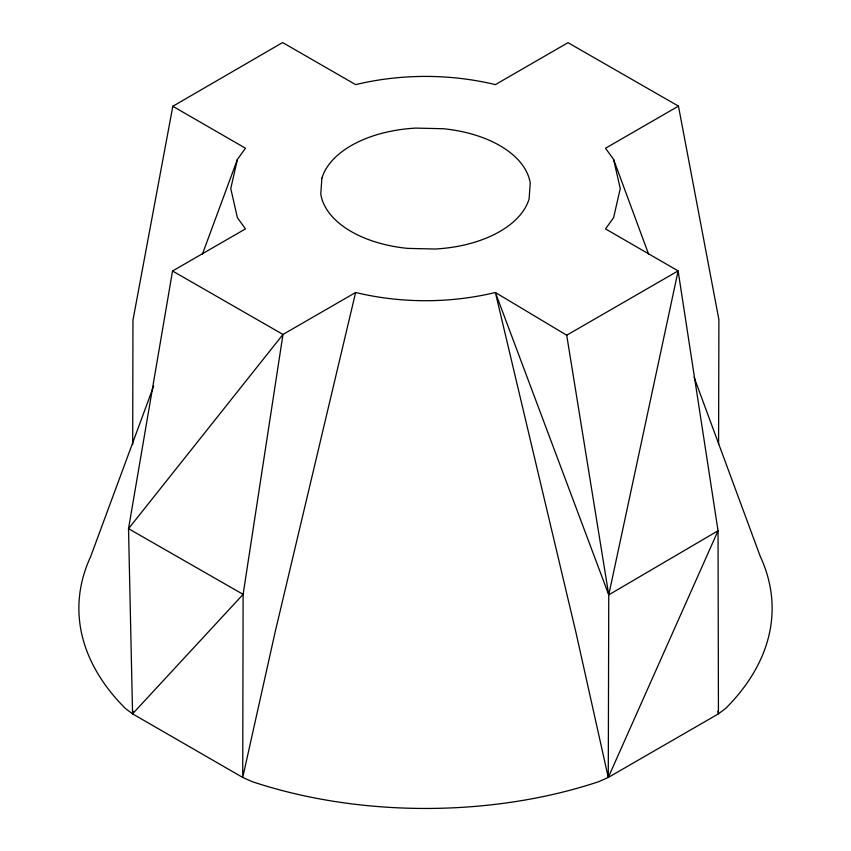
<?xml version="1.0" encoding="UTF-8"?>
<svg xmlns="http://www.w3.org/2000/svg" width="851" height="851" viewBox="0 0 851 851"><rect width="100%" height="100%" fill="white"/><g stroke="black" fill="none" stroke-linecap="round" stroke-linejoin="round"><path stroke-width="1.28" d="M132.692 444.573L132.958 320.178L172.827 106.279L282.606 42.55L355.622 84.621C401.14 73.675 449.86 73.675 495.378 84.621L568.011 42.678L678.46 106.12L718.904 319.678L718.584 444.413M678.46 106.12L605.529 148.223L613.603 159.456L620.241 188.56L613.603 217.654L605.529 228.898L678.119 270.895L718.042 530.769L608.274 777.452L608.752 594.87L566.713 335.22L495.378 292.499C449.86 303.445 401.14 303.445 355.622 292.499L282.989 334.443L128.522 528.684L132.565 713.851L242.726 777.452L252.183 781.643A346.634 200.123 0 0 0 598.817 781.643L608.274 777.452L718.435 713.851L725.69 708.383A346.634 200.123 0 0 0 760.315 556.533L694.086 377.291M172.827 106.279L245.471 148.223L237.397 159.456L230.759 188.56L237.397 217.654L245.471 228.898L172.54 271.001L128.522 528.684L243.12 594.37L242.726 777.452L275.022 632.591L355.622 292.499M717.861 711.266L718.435 713.851L718.042 530.769L608.752 594.87L678.119 270.895L566.713 335.22M153.691 386.003L90.685 556.533A346.634 200.123 0 0 0 125.31 708.383L132.565 713.851L133.139 711.266M202.442 254.055L237.397 159.456M132.565 713.851L243.12 594.37L282.989 334.443L172.54 271.001M608.752 594.87L495.378 292.499L575.978 632.591L608.274 777.452M613.603 159.456L648.558 254.055M321.88 178.231L320.774 194.071A105.162 60.708 0 0 0 407.618 248.386L435.042 249.024A105.162 60.708 0 0 0 529.12 198.889L530.226 183.05A105.162 60.708 0 0 0 443.382 128.735L415.958 128.097A105.162 60.708 0 0 0 321.88 178.231"/></g></svg>
